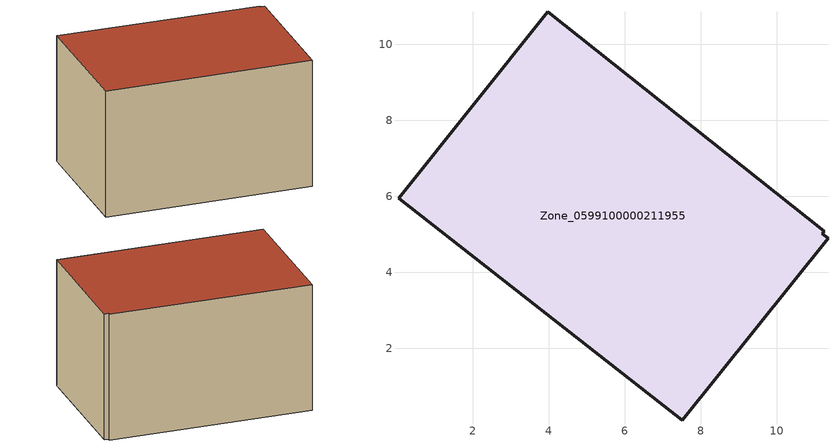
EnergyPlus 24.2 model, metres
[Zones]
Zone_0599100000211955
 floor ground (C_G): 11.35,4.9 7.52,0.11 0.04,5.95 3.97,10.86 11.25,5.08 11.2,5.01 z0.43
 wall outside (C_F): 0.04,5.95 7.52,0.11 11.35,4.9 11.2,5.01 11.25,5.08 3.97,10.86 0.04,5.95 z0.43:6.36
 roof outside (C_R): 7.52,0.11 11.35,4.9 11.2,5.01 11.25,5.08 3.97,10.86 0.04,5.95 z6.36
[BUILDING]
Pand.0599100000211955: North Axis=0; Terrain=City; Loads Convergence Tolerance Value=0.04; Temperature Convergence Tolerance Value=0.4; Solar Distribution=FullExterior; Maximum Number of Warmup Days=25; Minimum Number of Warmup Days=1
[Site:Location]
Rotterdam.The.Hague.AP_ZH_NLD Design_Conditions: Latitude=51.96; Longitude=4.45; Time Zone=1; Elevation=-4.5
[SITE:GROUNDTEMPERATURE:BUILDINGSURFACE]
18, 18, 18, 18, 18, 18, 18, 18, 18, 18, 18, 18
[MATERIAL] Thermal Absorptance=0.9; Solar Absorptance=0.7; Visible Absorptance=0.7
Name | Roughness | Thickness | Conductivity | Density | Specific Heat
G.TC.1946-1964 | MediumSmooth | 0.15 | 1 | 540 | 1210
F.TC.1946-1964 | Rough | 0.3 | 0.857143 | 1920 | 840
R.TC.1946-1964 | MediumRough | 0.2 | 0.235294 | 1500 | 1000
[CONSTRUCTION]
C_G: G.TC.1946-1964
C_F: F.TC.1946-1964
C_R: R.TC.1946-1964
[ZONE]
Zone_0599100000211955: Type=1; Multiplier=1; Ceiling Height=Autocalculate; Volume=Autocalculate; Floor Area=autocalculate; Part of Total Floor Area=Yes
[ZONEINFILTRATION:DESIGNFLOWRATE]
Infil_Zone_0599100000211955: Zone or ZoneList or Space or SpaceList=Zone_0599100000211955; Schedule=AlwaysOn; Design Flow Rate Calculation Method=Flow/Area; Flow Rate per Floor Area=0.003; Constant Term Coefficient=1; Temperature Term Coefficient=0; Velocity Term Coefficient=0; Velocity Squared Term Coefficient=0
[HVACTEMPLATE:ZONE:IDEALLOADSAIRSYSTEM]
Zone_0599100000211955: Maximum Heating Supply Air Temperature=50; Minimum Cooling Supply Air Temperature=13; Maximum Heating Supply Air Humidity Ratio=0.0156; Minimum Cooling Supply Air Humidity Ratio=0.0077; Heating Limit=NoLimit; Cooling Limit=NoLimit; Dehumidification Control Type=ConstantSensibleHeatRatio; Cooling Sensible Heat Ratio=0.7; Dehumidification Setpoint=60; Humidification Control Type=None; Humidification Setpoint=30; Outdoor Air Method=None; Outdoor Air Flow Rate per Person=0.00944; Outdoor Air Flow Rate per Zone Floor Area=0; Outdoor Air Flow Rate per Zone=0; Demand Controlled Ventilation Type=None; Outdoor Air Economizer Type=NoEconomizer; Heat Recovery Type=None; Sensible Heat Recovery Effectiveness=0.7; Latent Heat Recovery Effectiveness=0.65
[ZONECONTROL:THERMOSTAT]
ThermostatControl_Zone_0599100000211955: Zone or ZoneList=Zone_0599100000211955; Control Type Schedule=DualSetpointControlType; Control 1=Thermostat_Zone_0599100000211955; Temperature Difference Between Cutout And Setpoint=0
[THERMOSTATSETPOINT:DUALSETPOINT]
Thermostat_Zone_0599100000211955: Heating Setpoint Temperature Schedule=HeatingSetpoint_Zone_0599100000211955; Cooling Setpoint Temperature Schedule=CoolingSetpoint_Zone_0599100000211955
[SCHEDULE:COMPACT]
HeatingSetpoint_Zone_0599100000211955: Through: 12/31, For: AllDays, Until: 24:00, 21
CoolingSetpoint_Zone_0599100000211955: Through: 12/31, For: AllDays, Until: 24:00, 24
DualSetpointControlType: Through: 12/31, For: AllDays, Until: 24:00, 4
AlwaysOn: Through: 12/31, For: AllDays, Until: 24:00, 1
